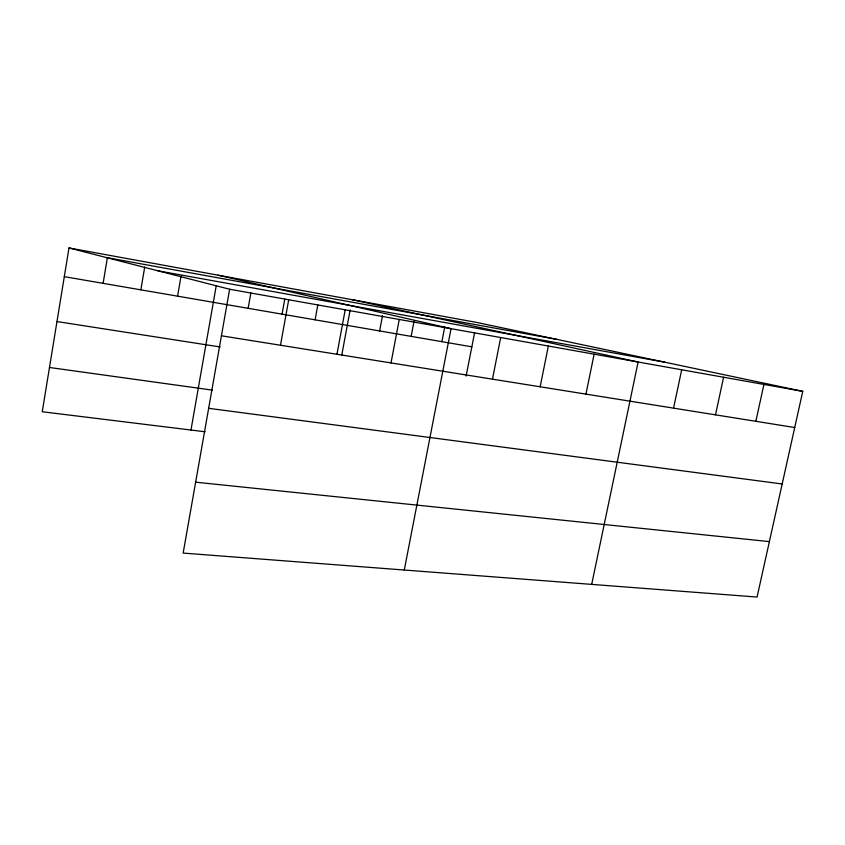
<?xml version="1.0" encoding="UTF-8"?>
<svg xmlns="http://www.w3.org/2000/svg" width="845" height="845" viewBox="0 0 845 845"><rect width="100%" height="100%" fill="white"/><g stroke="black" fill="none" stroke-linecap="round" stroke-linejoin="round"><path stroke-width="1.27" d="M68.994 247.944L229.629 289.233L183.154 553.084L757.067 597.056L802.75 391.351L476.612 322.42L68.994 247.944L42.25 411.747L205.134 431.774M103.111 283.339L107.389 257.609M140.862 289.846L144.717 267.009M177.587 296.162L181.031 276.157M190.97 430.031L216.278 285.525M248.145 308.309L250.859 293.014M282.05 314.15L284.776 299.056M280.487 345.246L288.705 299.764M315.09 319.832L317.815 304.95M336.954 354.277L345.193 309.83M341.75 355.217L350.157 309.957M379.627 330.944L382.5 315.724M391.013 362.928L399.262 319.463M411.145 336.373L414.018 321.353M441.872 341.665L444.745 326.835M404.28 570.026L451.05 328.684L218.084 275.185M466.113 376.078L474.605 332.698M492.477 379.162L500.705 337.535M540.145 386.788L548.363 346.027M585.934 394.119L594.13 354.182M591.69 584.391L638.123 362.019L352.069 299.669M673.549 408.135L681.693 369.783M715.493 414.842L723.595 377.25M755.852 421.306L763.922 384.433M195.639 482.189L769.383 541.613M208.652 408.315L782.185 483.974M49.475 367.48L212.475 390.136M56.974 321.554L220.08 346.946M221.422 335.792L794.722 427.528M64.304 276.664L471.837 346.82M229.629 289.233L802.75 391.351M158.121 270.854L664.614 362.156M106.29 257.524L557.563 339.532"/></g></svg>
